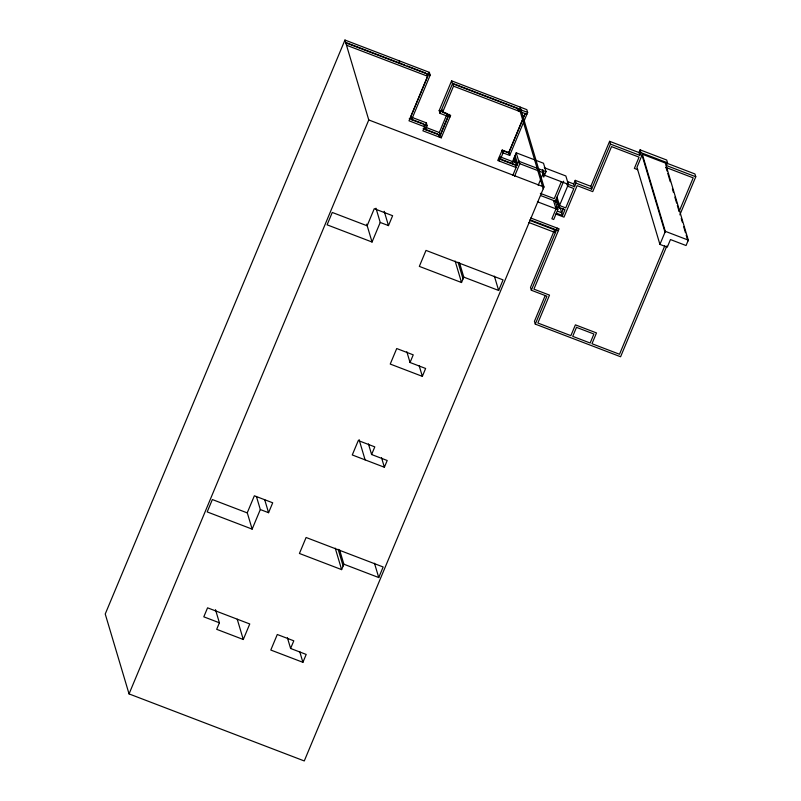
<?xml version="1.0" encoding="UTF-8"?>
<svg xmlns="http://www.w3.org/2000/svg" width="801" height="801" viewBox="0 0 801 801"><rect width="100%" height="100%" fill="white"/><g stroke="black" fill="none" stroke-linecap="round" stroke-linejoin="round"><path stroke-width="1.2" d="M642.022 155.154L642.312 154.223L665.331 163.034L688.309 240.13L686.057 245.527L670.467 239.559L667.263 247.209L659.924 244.405L636.945 167.299L642.022 155.154L665 232.25L659.924 244.405M665 232.25L665.291 231.319L642.312 154.223M509.706 155.414L508.875 152.611L502.227 150.067L503.058 152.871L509.706 155.414L527.659 112.44L526.818 109.637L451.594 80.851L439.188 110.558L447.218 113.622L448.059 116.425L440.16 135.329L425.481 129.712L427.173 125.657L411.584 119.699L430.187 75.144L429.346 72.34L344.951 40.05L105.231 614.007L129.051 693.906L304.27 760.95L543.989 186.993L520.169 107.094M129.051 693.906L368.77 119.95L344.951 40.05M426.763 73.442L427.604 76.245L408.991 120.791L424.59 126.758L422.898 130.813L441.241 137.832L450.643 115.334L442.613 112.26L441.782 109.457M411.584 119.699L410.743 116.896L429.346 72.34M260.315 509.546L268.575 512.7L272.71 502.798L254.358 495.779L247.219 512.88L212.355 499.544L207.189 511.919L252.145 529.121L260.315 509.546L256.42 496.48M380.225 222.448L388.485 225.612L392.62 215.709L374.267 208.691L367.128 225.792L332.265 212.455L327.098 224.831L372.044 242.022L380.225 222.448L375.979 208.2M410.743 116.896L426.342 122.853L424.65 126.908L425.481 129.712M219.404 622.798L216.681 629.316L243.284 639.498L249.762 623.969L207.569 607.829L203.804 616.83L219.404 622.798L215.489 609.671M448.059 116.425L440.029 113.362L452.675 83.354L453.516 86.158L442.613 112.26M440.16 135.329L439.328 132.525L446.758 114.733M290.603 648.47L293.797 640.82L277.286 634.502L270.798 650.032L302.908 662.317L306.202 654.437L290.603 648.47L287.399 637.736M371.604 454.527L374.798 446.878L358.287 440.56L352.27 454.958L384.38 467.243L387.203 460.495L371.604 454.527L368.43 443.874M410.042 362.503L413.236 354.853L396.725 348.535L390.237 364.065L422.347 376.35L425.631 368.47L410.042 362.503L406.838 351.769M502.227 150.067L497.751 160.49L516.094 167.509L512.77 175.479M542.818 173.897L543.759 177.051L546.022 171.654L543.509 163.244L516.214 152.801L518.728 161.211L516.845 165.717L500.335 159.399L503.058 152.871M520.26 111.699L521.01 109.897M525.076 113.542L508.625 152.911L501.977 150.368M508.875 152.611L522.723 119.439M523.684 117.156L525.116 113.722M343.879 564.214L378.743 577.551L383.158 566.978L306.102 537.491L299.424 553.471L341.626 569.621L343.879 564.214L339.614 549.907M463.789 277.126L498.653 290.463L503.068 279.889L426.002 250.403L419.334 266.383L461.536 282.523L463.789 277.126L459.524 262.818M512.159 162.513L516.214 152.801M514.582 176.22L519.809 163.714L518.868 160.56M538.192 185.291L543.428 172.756L542.487 169.602M561.371 181.617L554.252 198.668L540.345 193.351M553.501 200.47L556.004 208.881L551.869 218.773L553.711 219.484L557.836 209.582L555.333 201.171L563.684 181.186M555.754 202.573L556.695 200.32M557.947 204.525L558.697 202.723M556.335 213.176L562.532 215.549L564.975 209.702L558.778 207.329L568.37 184.38L565.856 175.97L544.279 167.709M530.322 220.575L554.552 229.847L530.492 287.439L531.333 290.242L546.923 296.21L535.278 324.115L620.595 356.755L666.853 245.987M563.323 208.841L561.691 212.746L557.566 211.164M542.948 170.002L544.51 175.259L574.557 186.753L573.726 183.95L575.228 180.345L590.818 186.313L591.659 189.116L576.059 183.149L575.228 180.345M531.333 290.242L557.266 228.145M574.557 186.753L576.059 183.149M545.161 295.639L534.437 321.311L535.278 324.115M590.818 186.313L609.611 141.316L638.968 152.55L639.809 155.354L610.452 144.12L609.611 141.316M591.659 189.116L610.452 144.12M638.968 152.55L640.099 149.847L666.702 160.03L667.543 162.833L666.412 165.527L695.769 176.761L679.869 214.838M639.809 155.354L640.94 152.651L640.099 149.847M664.77 245.877L619.513 354.252L591.989 343.719L596.495 332.926L575.398 324.856L570.883 335.649L537.861 323.013L549.516 295.118L533.917 289.151L559.098 228.846L530.693 217.982M679.218 211.294L693.185 177.862L665.661 167.329M640.94 152.651L667.543 162.833M666.702 163.164L694.928 173.957L695.769 176.761M347.183 42.994L404.855 65.061M407.158 65.942L425.611 73.001M453.837 83.805L517.586 108.195L518.417 110.999M345.782 42.853L430.187 75.144M527.659 112.44L452.435 83.654L451.594 80.851M427.604 76.245L346.873 45.357L346.032 42.553M453.516 86.158L526.908 114.243M637.656 169.662L634.362 168.4L639.058 157.156L611.533 146.623L592.74 191.619L577.141 185.652L563.984 217.151L555.964 214.077M409.271 118.418L422.638 123.534M518.728 161.211L546.022 171.654M425.782 127.339L439.328 132.525M567.529 181.577L573.726 183.95M519.809 163.714L543.428 172.756M516.014 162.913L499.494 156.585L500.335 159.399M423.158 128.43L437.476 133.907M514.162 164.285L498.743 158.388L499.584 161.191M665.291 231.319L688.309 240.13M368.77 119.95L543.989 186.993M540.755 195.594L555.333 201.171M556.315 206.958L560.44 208.54L562.532 215.549M537.461 201.782L557.836 209.582M529.942 219.784L558.347 230.648M528.85 222.498L555.393 232.65L554.552 229.847M666.011 167.489L667.073 171.044M667.784 173.416L670.257 181.717M672.379 188.836L673.441 192.4M674.853 197.136L676.625 203.074M677.326 205.446L679.098 211.374M681.22 218.493L682.282 222.047M683.694 226.793L685.466 232.731M686.167 235.094L687.939 241.031M566.778 183.379L567.619 186.182L573.806 188.545L565.726 207.9L559.529 205.527L557.025 197.116M556.274 198.918L558.778 207.329M519.418 108.896L543.238 188.796M515.093 155.504L517.596 163.915M514.342 157.296L516.845 165.717M513.591 159.099L514.592 162.463M515.263 164.706L516.094 167.509M449.892 117.126L449.051 114.323L440.41 135.029L441.241 137.832M494.377 276.155L498.653 290.463M439.188 110.558L440.029 113.362M438.578 134.328L439.409 137.131M426.342 122.853L427.173 125.657M423.749 123.955L424.59 126.758M399.078 60.756L399.909 63.559M458.062 262.227L463.038 278.928M455.128 261.056L461.536 282.523M384.21 211.304L388.485 225.612M419.143 365.616L422.347 376.35M366.718 224.14L372.044 242.022M381.556 457.772L384.38 467.243M359.078 439.599L365.116 459.874M374.478 563.243L378.743 577.551M338.152 549.316L343.128 566.017M335.229 548.154L341.626 569.621M264.66 499.584L268.575 512.7M299.714 651.583L302.908 662.317M247.169 512.42L252.145 529.121M237.236 619.223L243.284 639.498M576.48 327.349L572.725 336.35L590.157 343.018L593.911 334.027L576.48 327.349"/></g></svg>
